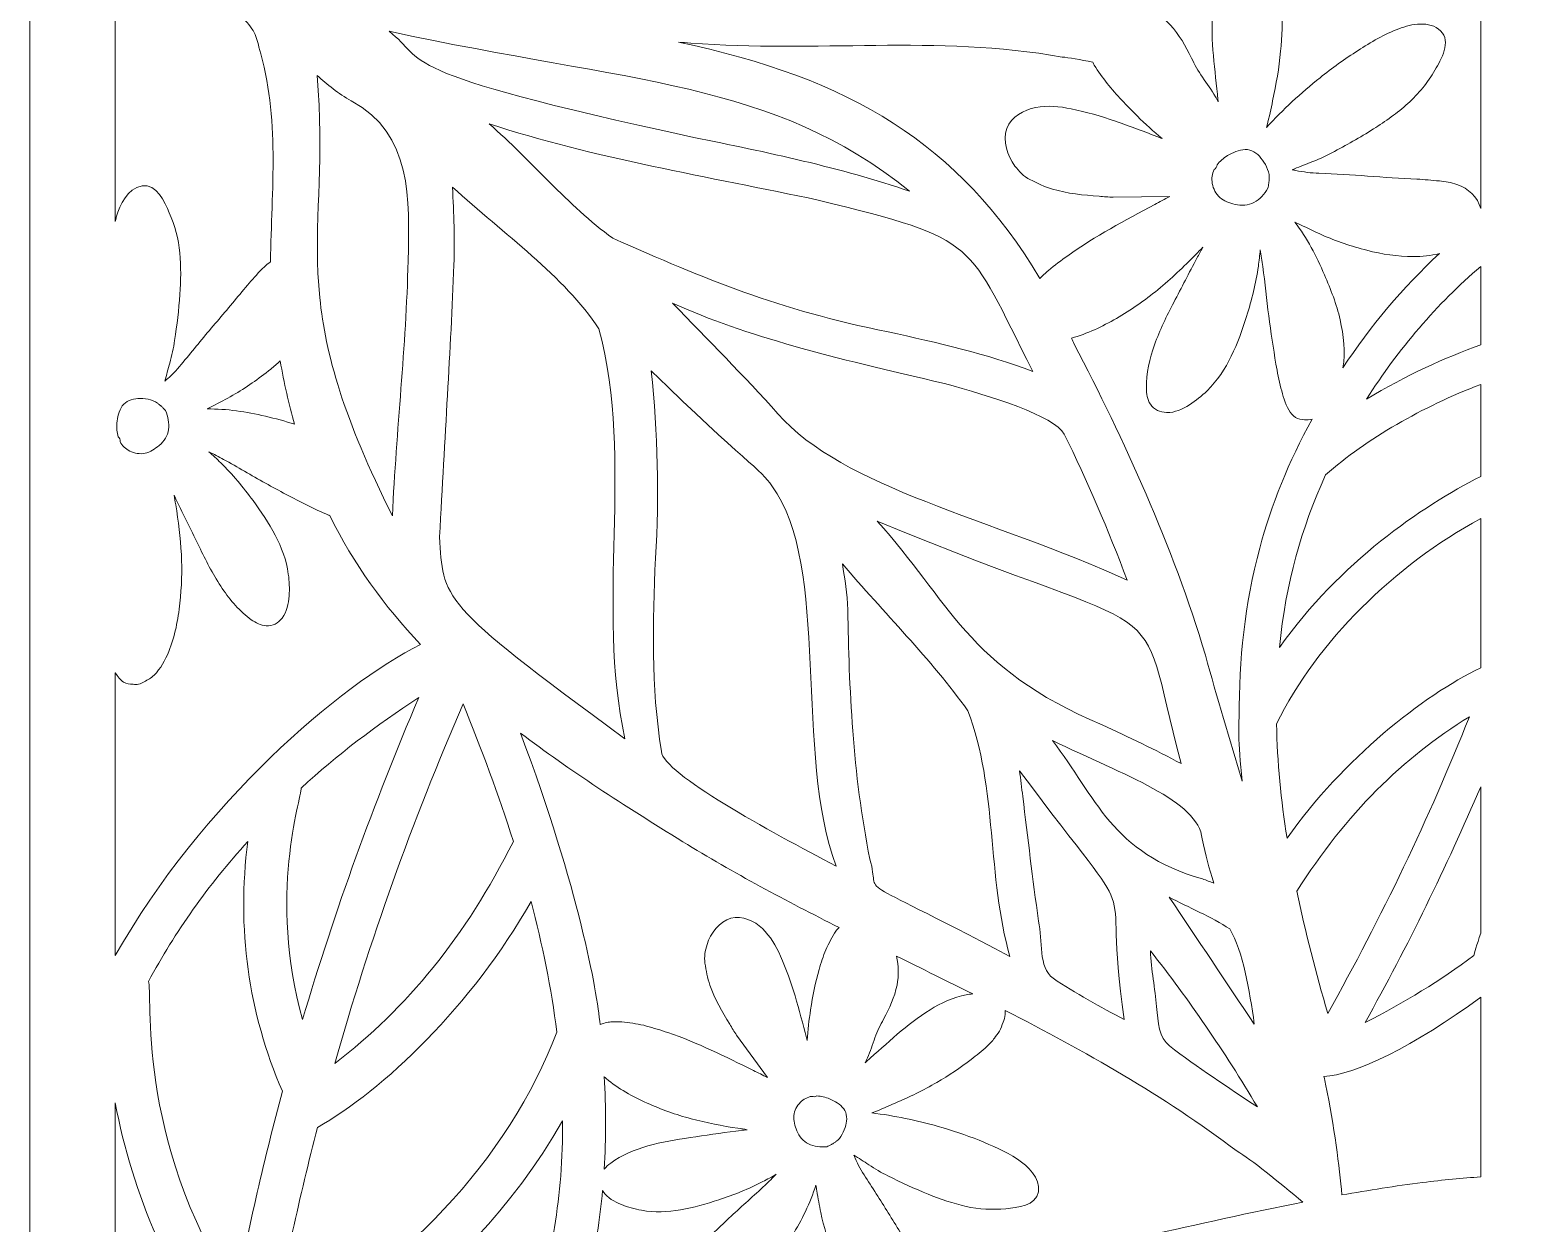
# Model space of a CAD drawing. Header units: inches. Extents: x 0 to 10, y -2 to 5.
# Drawn here: x 0.047 to 2.485, y 0.323 to 2.266 of the extents above; entities that cross this region are included whole.
import ezdxf

# ---------------------------------------------------------------- set-up
doc = ezdxf.new("R2010")
doc.units = ezdxf.units.IN
doc.header["$MEASUREMENT"] = 0
doc.layers.add('_U+2018_U+043B_U+043E_U+0439_1', color=7, linetype='Continuous')

msp = doc.modelspace()

# ---------------------------------------------------------------- linework, layer by layer
at = {"layer": '_U+2018_U+043B_U+043E_U+0439_1', "lineweight": 0}
msp.add_lwpolyline([(0.047, 5.0313), (0.047, -1.9687), (2.548, -1.9687), (2.548, -1.9687), (7.546, -1.9687), (7.546, -1.9687), (10.047, -1.9687), (10.047, 5.0313), (7.546, 5.0313), (7.546, 5.0313), (2.548, 5.0313), (2.548, 5.0313), (0.047, 5.0313)], dxfattribs=at)
for points, knots in [([(1.9739, 2.2242), (1.9761, 2.2002), (1.9787, 2.1762), (1.9812, 2.1523), (1.9813, 2.1512), (1.9814, 2.1501), (1.9816, 2.149), (1.9802, 2.1518), (1.9788, 2.1545), (1.9772, 2.1572), (1.9708, 2.1682), (1.963, 2.1783), (1.9559, 2.1888), (1.9491, 2.1988), (1.9435, 2.2094), (1.9382, 2.2202), (1.9285, 2.2398), (1.9183, 2.2582), (1.9032, 2.2742), (1.8895, 2.2887), (1.8728, 2.2997), (1.854, 2.3063), (1.8327, 2.3138), (1.8073, 2.317), (1.7883, 2.302), (1.7878, 2.3015), (1.7873, 2.301), (1.7867, 2.3005), (1.7826, 2.306), (1.7783, 2.3115), (1.7739, 2.317), (1.7043, 2.4039), (1.6252, 2.4822), (1.5473, 2.5636), (1.6944, 2.4558), (1.8413, 2.3904), (1.99, 2.3669), (1.9893, 2.3656), (1.9885, 2.3644), (1.9879, 2.3631), (1.9782, 2.3421), (1.9742, 2.3189), (1.9725, 2.296), (1.9707, 2.2721), (1.9718, 2.2481), (1.9739, 2.2242)], [0, 0, 0, 0, 1, 1, 1, 2, 2, 2, 3, 3, 3, 4, 4, 4, 5, 5, 5, 6, 6, 6, 7, 7, 7, 8, 8, 8, 9, 9, 9, 10, 10, 10, 11, 11, 11, 12, 12, 12, 13, 13, 13, 14, 14, 14, 15, 15, 15, 15]), ([(0.1859, 2.4507), (0.4114, 2.2762), (0.4091, 2.281), (0.4199, 2.2378), (0.4543, 2.1229), (0.4402, 2.0061), (0.4386, 1.8884), (0.4312, 1.8831), (0.4248, 1.8767), (0.4187, 1.8701), (0.4107, 1.8613), (0.4029, 1.8524), (0.3953, 1.8433), (0.3788, 1.8234), (0.3623, 1.8035), (0.3454, 1.7839), (0.3287, 1.7645), (0.3127, 1.7445), (0.2964, 1.7247), (0.2887, 1.7152), (0.2804, 1.7061), (0.2711, 1.698), (0.2697, 1.6967), (0.2682, 1.6954), (0.2668, 1.6941), (0.2694, 1.7039), (0.2719, 1.7138), (0.2747, 1.7235), (0.2781, 1.7357), (0.2809, 1.7479), (0.2826, 1.7604), (0.2861, 1.7853), (0.2896, 1.8102), (0.2912, 1.8352), (0.2926, 1.8577), (0.2932, 1.8802), (0.291, 1.9027), (0.2889, 1.9254), (0.283, 1.9473), (0.2739, 1.9682), (0.2663, 1.9856), (0.2535, 2.016), (0.2295, 2.012), (0.2055, 2.0079), (0.1936, 1.9817), (0.1876, 1.9609), (0.187, 1.9586), (0.1865, 1.9562), (0.1859, 1.9539), (0.1859, 1.9539), (0.1859, 2.4507), (0.1859, 2.4507)], [0, 0, 0, 0, 1, 1, 1, 2, 2, 2, 3, 3, 3, 4, 4, 4, 5, 5, 5, 6, 6, 6, 7, 7, 7, 8, 8, 8, 9, 9, 9, 10, 10, 10, 11, 11, 11, 12, 12, 12, 13, 13, 13, 14, 14, 14, 15, 15, 15, 16, 16, 16, 17, 17, 17, 17]), ([(2.409, 1.975), (2.4043, 1.9939), (2.3887, 2.0079), (2.3704, 2.0143), (2.3611, 2.0175), (2.3514, 2.0189), (2.3417, 2.0199), (2.3295, 2.0212), (2.3173, 2.0222), (2.3051, 2.0229), (2.2784, 2.0245), (2.2517, 2.0259), (2.225, 2.0279), (2.1986, 2.0299), (2.1721, 2.031), (2.1457, 2.0324), (2.133, 2.0331), (2.1203, 2.0343), (2.1079, 2.0371), (2.106, 2.0375), (2.104, 2.0379), (2.102, 2.0382), (2.1118, 2.0421), (2.1215, 2.0461), (2.1314, 2.0498), (2.1436, 2.0544), (2.1554, 2.0596), (2.1669, 2.0658), (2.1897, 2.0782), (2.2126, 2.0905), (2.2344, 2.1046), (2.254, 2.1172), (2.2732, 2.1306), (2.2905, 2.1461), (2.3081, 2.1618), (2.3228, 2.1802), (2.3346, 2.2006), (2.3444, 2.2176), (2.3619, 2.2469), (2.3438, 2.2643), (2.3257, 2.2818), (2.2965, 2.2756), (2.2756, 2.2679), (2.2521, 2.2592), (2.2303, 2.2458), (2.2093, 2.2324), (2.1879, 2.2187), (2.1673, 2.2038), (2.1474, 2.188), (2.1163, 2.1633), (2.0872, 2.1363), (2.0602, 2.1071), (2.0606, 2.1084), (2.061, 2.1097), (2.0613, 2.111), (2.0648, 2.1241), (2.0675, 2.1374), (2.0703, 2.1507), (2.0759, 2.1773), (2.0808, 2.2041), (2.0833, 2.2312), (2.0856, 2.2554), (2.0864, 2.2798), (2.0856, 2.3042), (2.0852, 2.3159), (2.0851, 2.3281), (2.0833, 2.3397), (2.0824, 2.3457), (2.0812, 2.3521), (2.0791, 2.3578), (2.1757, 2.3534), (2.2731, 2.3662), (2.3718, 2.3965), (2.3846, 2.3849), (2.3969, 2.3728), (2.409, 2.3605), (2.409, 2.3605), (2.409, 1.975), (2.409, 1.975)], [0, 0, 0, 0, 1, 1, 1, 2, 2, 2, 3, 3, 3, 4, 4, 4, 5, 5, 5, 6, 6, 6, 7, 7, 7, 8, 8, 8, 9, 9, 9, 10, 10, 10, 11, 11, 11, 12, 12, 12, 13, 13, 13, 14, 14, 14, 15, 15, 15, 16, 16, 16, 17, 17, 17, 18, 18, 18, 19, 19, 19, 20, 20, 20, 21, 21, 21, 22, 22, 22, 23, 23, 23, 24, 24, 24, 25, 25, 25, 26, 26, 26, 26]), ([(0.6318, 2.2637), (1.026, 2.1785), (1.2559, 2.1838), (1.4792, 2.0032), (1.3681, 2.0416), (1.2455, 2.0669), (1.1278, 2.091), (0.6239, 2.1998), (0.6958, 2.2143), (0.6318, 2.2637)], [0, 0, 0, 0, 1, 1, 1, 2, 2, 2, 3, 3, 3, 3]), ([(1.1027, 2.2461), (1.1094, 2.2456), (1.1161, 2.245), (1.1229, 2.2445), (1.3257, 2.2282), (1.5225, 2.2583), (1.7278, 2.2217), (1.7382, 2.2211), (1.7572, 2.2176), (1.7774, 2.2133), (1.7783, 2.2118), (1.779, 2.2101), (1.7799, 2.2086), (1.7863, 2.1983), (1.7935, 2.1883), (1.801, 2.1788), (1.816, 2.1598), (1.8328, 2.1424), (1.85, 2.1255), (1.8629, 2.1128), (1.8762, 2.1005), (1.8904, 2.0891), (1.8889, 2.0896), (1.8875, 2.0902), (1.8861, 2.0907), (1.8623, 2.0999), (1.8386, 2.1091), (1.8144, 2.1173), (1.7908, 2.1253), (1.7668, 2.1324), (1.7423, 2.1374), (1.7234, 2.1413), (1.7038, 2.1433), (1.6846, 2.1396), (1.6655, 2.136), (1.6446, 2.1246), (1.6375, 2.1054), (1.6302, 2.0854), (1.6386, 2.0608), (1.6507, 2.0443), (1.657, 2.0357), (1.6655, 2.027), (1.6752, 2.0221), (1.687, 2.0162), (1.6989, 2.0106), (1.7116, 2.0068), (1.7361, 1.9994), (1.7624, 1.9969), (1.7878, 1.995), (1.7954, 1.9944), (1.8031, 1.9939), (1.8107, 1.9935), (1.8107, 1.9935), (1.9027, 1.9944), (1.9027, 1.9944), (1.8945, 1.9902), (1.8864, 1.9858), (1.8783, 1.9814), (1.8299, 1.9556), (1.7812, 1.9304), (1.7367, 1.8982), (1.726, 1.8905), (1.7154, 1.8826), (1.7052, 1.8742), (1.7003, 1.8701), (1.6956, 1.8658), (1.6912, 1.8613), (1.5602, 2.0811), (1.3819, 2.1875), (1.1027, 2.2461)], [0, 0, 0, 0, 1, 1, 1, 2, 2, 2, 3, 3, 3, 4, 4, 4, 5, 5, 5, 6, 6, 6, 7, 7, 7, 8, 8, 8, 9, 9, 9, 10, 10, 10, 11, 11, 11, 12, 12, 12, 13, 13, 13, 14, 14, 14, 15, 15, 15, 16, 16, 16, 17, 17, 17, 18, 18, 18, 19, 19, 19, 20, 20, 20, 21, 21, 21, 22, 22, 22, 23, 23, 23, 23]), ([(0.5145, 2.1919), (0.5313, 2.1771), (0.5489, 2.1621), (0.5702, 2.1503), (0.67, 2.0965), (0.665, 1.9905), (0.6627, 1.8898), (0.6595, 1.7491), (0.6436, 1.6146), (0.6371, 1.4748), (0.5572, 1.6339), (0.5282, 1.739), (0.5189, 1.8298), (0.5189, 1.8298), (0.516, 1.8697), (0.516, 1.8697), (0.5114, 1.9686), (0.5259, 2.0568), (0.5145, 2.1919)], [0, 0, 0, 0, 1, 1, 1, 2, 2, 2, 3, 3, 3, 4, 4, 4, 5, 5, 5, 6, 6, 6, 6]), ([(0.996, 1.9266), (0.9219, 1.9805), (0.8638, 2.0528), (0.7945, 2.1131), (0.9645, 2.0572), (1.1528, 2.0266), (1.3305, 1.9888), (1.5951, 1.9241), (1.5723, 1.9227), (1.6796, 1.7098), (1.6054, 1.7384), (1.5237, 1.7565), (1.4445, 1.7742), (1.2625, 1.8109), (1.1486, 1.8596), (0.996, 1.9266)], [0, 0, 0, 0, 1, 1, 1, 2, 2, 2, 3, 3, 3, 4, 4, 4, 5, 5, 5, 5]), ([(2.0513, 2.0573), (2.0578, 2.049), (2.0647, 2.0374), (2.0647, 2.0265), (2.0647, 2.0247), (2.0646, 2.023), (2.0645, 2.0213), (2.0644, 2.0203), (2.0644, 2.0194), (2.0643, 2.0185), (2.0643, 2.0183), (2.0642, 2.0175), (2.0642, 2.0172), (2.0639, 2.0155), (2.0636, 2.0138), (2.0633, 2.012), (2.0631, 2.0108), (2.0628, 2.0095), (2.0626, 2.0081), (2.0569, 1.9985), (2.0495, 1.9903), (2.0397, 1.9849), (2.0307, 1.98), (2.0197, 1.9792), (2.0091, 1.9817), (2, 1.9838), (1.9909, 1.9873), (1.9843, 1.9931), (1.9779, 1.9988), (1.9735, 2.0072), (1.972, 2.016), (1.9705, 2.0241), (1.9718, 2.0315), (1.9752, 2.0386), (1.9777, 2.0401), (1.9794, 2.043), (1.9797, 2.046), (1.9843, 2.052), (1.9904, 2.0571), (1.997, 2.0612), (2.0053, 2.0663), (2.0155, 2.0708), (2.0256, 2.0711), (2.0357, 2.0715), (2.0451, 2.0653), (2.0513, 2.0573)], [0, 0, 0, 0, 1, 1, 1, 2, 2, 2, 3, 3, 3, 4, 4, 4, 5, 5, 5, 6, 6, 6, 7, 7, 7, 8, 8, 8, 9, 9, 9, 10, 10, 10, 11, 11, 11, 12, 12, 12, 13, 13, 13, 14, 14, 14, 15, 15, 15, 15]), ([(0.714, 1.4406), (0.7223, 1.6034), (0.732, 1.7439), (0.7373, 1.8836), (0.7391, 1.9244), (0.7367, 1.967), (0.7351, 2.0098), (0.8184, 1.9338), (0.9169, 1.865), (0.9735, 1.7792), (1.0311, 1.5586), (0.9678, 1.3312), (1.0158, 1.1116), (0.7102, 1.3349), (0.7201, 1.34), (0.714, 1.4406)], [0, 0, 0, 0, 1, 1, 1, 2, 2, 2, 3, 3, 3, 4, 4, 4, 5, 5, 5, 5]), ([(2.1801, 1.7939), (2.1745, 1.8193), (2.1649, 1.8433), (2.1547, 1.8671), (2.1417, 1.8974), (2.1262, 1.9269), (2.1065, 1.9531), (2.1095, 1.9516), (2.1126, 1.9502), (2.1156, 1.9487), (2.1271, 1.943), (2.1387, 1.9374), (2.1504, 1.9322), (2.1741, 1.9219), (2.1988, 1.9134), (2.2238, 1.907), (2.2485, 1.9006), (2.2739, 1.8968), (2.2994, 1.8969), (2.3134, 1.8969), (2.3279, 1.8983), (2.3418, 1.9016), (2.2828, 1.8472), (2.2296, 1.7836), (2.1844, 1.7155), (2.1844, 1.7155), (2.1844, 1.7155), (2.1844, 1.7155), (2.1898, 1.7413), (2.1857, 1.7686), (2.1801, 1.7939)], [0, 0, 0, 0, 1, 1, 1, 2, 2, 2, 3, 3, 3, 4, 4, 4, 5, 5, 5, 6, 6, 6, 7, 7, 7, 8, 8, 8, 9, 9, 9, 10, 10, 10, 10]), ([(2.1344, 1.6323), (2.0968, 1.563), (2.0677, 1.4914), (2.0493, 1.4222), (2.0249, 1.3311), (2.0152, 1.2394), (2.016, 1.148), (2.0146, 1.1427), (2.0139, 1.107), (2.0207, 1.0428), (2.0001, 1.1106), (1.9797, 1.1787), (1.9609, 1.2477), (1.9073, 1.4268), (1.828, 1.5989), (1.7472, 1.7543), (1.7457, 1.7576), (1.7441, 1.7607), (1.7426, 1.764), (1.7684, 1.771), (1.7929, 1.7828), (1.8159, 1.7962), (1.8396, 1.81), (1.8623, 1.8255), (1.8835, 1.8429), (1.9052, 1.8607), (1.9255, 1.8801), (1.9451, 1.9002), (1.9489, 1.9041), (1.9528, 1.908), (1.9566, 1.9119), (1.9533, 1.9061), (1.9501, 1.9002), (1.947, 1.8943), (1.9343, 1.8704), (1.922, 1.8463), (1.9095, 1.8223), (1.8977, 1.7999), (1.8866, 1.7772), (1.8781, 1.7533), (1.8702, 1.7309), (1.8643, 1.7066), (1.8647, 1.6827), (1.8648, 1.6737), (1.8663, 1.6642), (1.8712, 1.6564), (1.8771, 1.6472), (1.8871, 1.6432), (1.8977, 1.6429), (1.911, 1.6424), (1.9238, 1.6485), (1.9348, 1.6555), (1.9452, 1.6621), (1.9549, 1.6697), (1.9636, 1.6783), (1.9968, 1.7109), (2.0141, 1.756), (2.0279, 1.7995), (2.0363, 1.8262), (2.0431, 1.8534), (2.047, 1.8811), (2.0483, 1.89), (2.0494, 1.899), (2.0501, 1.908), (2.0517, 1.8989), (2.053, 1.8897), (2.0543, 1.8806), (2.058, 1.8538), (2.0603, 1.8269), (2.0639, 1.8002), (2.0675, 1.7739), (2.0713, 1.7476), (2.0757, 1.7215), (2.0779, 1.7085), (2.0805, 1.6954), (2.0838, 1.6826), (2.087, 1.6704), (2.0902, 1.658), (2.0966, 1.647), (2.0994, 1.6422), (2.1028, 1.6379), (2.1076, 1.6349), (2.1119, 1.6323), (2.1172, 1.6315), (2.1221, 1.6309), (2.1263, 1.6304), (2.1304, 1.6309), (2.1344, 1.6323)], [0, 0, 0, 0, 1, 1, 1, 2, 2, 2, 3, 3, 3, 4, 4, 4, 5, 5, 5, 6, 6, 6, 7, 7, 7, 8, 8, 8, 9, 9, 9, 10, 10, 10, 11, 11, 11, 12, 12, 12, 13, 13, 13, 14, 14, 14, 15, 15, 15, 16, 16, 16, 17, 17, 17, 18, 18, 18, 19, 19, 19, 20, 20, 20, 21, 21, 21, 22, 22, 22, 23, 23, 23, 24, 24, 24, 25, 25, 25, 26, 26, 26, 27, 27, 27, 28, 28, 28, 29, 29, 29, 29]), ([(2.409, 1.753), (2.3519, 1.7324), (2.2871, 1.7037), (2.2232, 1.6645), (2.2746, 1.7457), (2.3381, 1.8206), (2.409, 1.8804), (2.409, 1.8804), (2.409, 1.753), (2.409, 1.753)], [0, 0, 0, 0, 1, 1, 1, 2, 2, 2, 3, 3, 3, 3]), ([(1.2649, 1.641), (1.2093, 1.7027), (1.1508, 1.7611), (1.0931, 1.8211), (1.2153, 1.7661), (1.3508, 1.7329), (1.5359, 1.6901), (1.6101, 1.6701), (1.7151, 1.6374), (1.7311, 1.6076), (1.7679, 1.5328), (1.8029, 1.4506), (1.8335, 1.37), (1.612, 1.4706), (1.3703, 1.5197), (1.2649, 1.641)], [0, 0, 0, 0, 1, 1, 1, 2, 2, 2, 3, 3, 3, 4, 4, 4, 5, 5, 5, 5]), ([(0.4303, 1.6368), (0.3993, 1.6441), (0.3675, 1.649), (0.3357, 1.6487), (0.3386, 1.6502), (0.3415, 1.6518), (0.3444, 1.6532), (0.3554, 1.6589), (0.3664, 1.6647), (0.3772, 1.6709), (0.3988, 1.6834), (0.4196, 1.6977), (0.439, 1.7135), (0.4442, 1.7178), (0.4494, 1.7223), (0.4544, 1.727), (0.4608, 1.6908), (0.4686, 1.6565), (0.478, 1.6237), (0.4624, 1.6289), (0.4464, 1.6331), (0.4303, 1.6368)], [0, 0, 0, 0, 1, 1, 1, 2, 2, 2, 3, 3, 3, 4, 4, 4, 5, 5, 5, 6, 6, 6, 7, 7, 7, 7]), ([(1.0587, 1.711), (1.2089, 1.5633), (1.2388, 1.5495), (1.255, 1.5233), (1.3508, 1.3941), (1.2907, 1.0854), (1.3598, 0.9041), (1.2523, 0.9605), (1.078, 1.0547), (1.0752, 1.0908), (1.0579, 1.1987), (1.061, 1.3), (1.0655, 1.4057), (1.0719, 1.5077), (1.0693, 1.609), (1.0587, 1.711)], [0, 0, 0, 0, 1, 1, 1, 2, 2, 2, 3, 3, 3, 4, 4, 4, 5, 5, 5, 5]), ([(2.409, 1.5389), (2.3122, 1.4895), (2.1805, 1.3993), (2.0814, 1.2604), (2.0918, 1.366), (2.1168, 1.4538), (2.1565, 1.5412), (2.2239, 1.6006), (2.3139, 1.6521), (2.409, 1.6886), (2.409, 1.6886), (2.409, 1.5389), (2.409, 1.5389)], [0, 0, 0, 0, 1, 1, 1, 2, 2, 2, 3, 3, 3, 4, 4, 4, 4]), ([(0.2726, 1.615), (0.2712, 1.6052), (0.2655, 1.5961), (0.2575, 1.5893), (0.2507, 1.5835), (0.2428, 1.5784), (0.2345, 1.5766), (0.2263, 1.5748), (0.2173, 1.5763), (0.2095, 1.5801), (0.2024, 1.5837), (0.1973, 1.5889), (0.1938, 1.5956), (0.1941, 1.5984), (0.1927, 1.6014), (0.1906, 1.6034), (0.1885, 1.6103), (0.1881, 1.6181), (0.1887, 1.6255), (0.1895, 1.635), (0.1918, 1.6455), (0.1974, 1.6535), (0.2029, 1.6616), (0.2131, 1.6653), (0.2229, 1.6656), (0.2331, 1.6659), (0.2461, 1.6645), (0.2546, 1.6583), (0.2559, 1.6573), (0.2572, 1.6562), (0.2585, 1.6551), (0.2592, 1.6546), (0.2599, 1.654), (0.2606, 1.6534), (0.2608, 1.6533), (0.2613, 1.6528), (0.2615, 1.6526), (0.2627, 1.6514), (0.2639, 1.6502), (0.265, 1.6489), (0.2658, 1.6481), (0.2667, 1.6471), (0.2677, 1.6461), (0.2719, 1.6362), (0.2741, 1.6257), (0.2726, 1.615)], [0, 0, 0, 0, 1, 1, 1, 2, 2, 2, 3, 3, 3, 4, 4, 4, 5, 5, 5, 6, 6, 6, 7, 7, 7, 8, 8, 8, 9, 9, 9, 10, 10, 10, 11, 11, 11, 12, 12, 12, 13, 13, 13, 14, 14, 14, 15, 15, 15, 15]), ([(0.1859, 1.2192), (0.1861, 1.219), (0.1863, 1.2187), (0.1865, 1.2184), (0.1902, 1.213), (0.1936, 1.2075), (0.1994, 1.204), (0.2043, 1.201), (0.2095, 1.2001), (0.2151, 1.2003), (0.218, 1.1999), (0.2208, 1.1997), (0.2238, 1.2003), (0.2275, 1.201), (0.2298, 1.2028), (0.233, 1.2045), (0.2387, 1.2076), (0.2444, 1.2103), (0.2491, 1.215), (0.2598, 1.2257), (0.2673, 1.2399), (0.2729, 1.2537), (0.2832, 1.2787), (0.2883, 1.3058), (0.2911, 1.3325), (0.294, 1.3589), (0.2949, 1.3854), (0.2935, 1.4119), (0.2921, 1.4391), (0.2887, 1.466), (0.2843, 1.4928), (0.2834, 1.498), (0.2826, 1.5032), (0.2817, 1.5084), (0.2844, 1.5025), (0.2871, 1.4966), (0.29, 1.4908), (0.3013, 1.4672), (0.313, 1.4438), (0.3245, 1.4203), (0.3352, 1.3983), (0.3465, 1.3766), (0.3602, 1.3563), (0.3731, 1.3373), (0.3887, 1.3188), (0.4074, 1.3054), (0.4145, 1.3003), (0.4229, 1.296), (0.4317, 1.2954), (0.4422, 1.2946), (0.4511, 1.3001), (0.4574, 1.3082), (0.4654, 1.3183), (0.4681, 1.3317), (0.469, 1.3443), (0.4698, 1.3561), (0.4694, 1.3681), (0.4677, 1.3798), (0.4614, 1.4244), (0.4362, 1.4637), (0.4102, 1.4994), (0.3943, 1.5212), (0.377, 1.5422), (0.3576, 1.5611), (0.3514, 1.5672), (0.3451, 1.5732), (0.3384, 1.5789), (0.3465, 1.5749), (0.3544, 1.5708), (0.3622, 1.5665), (0.3852, 1.554), (0.4075, 1.5404), (0.4304, 1.5278), (0.4528, 1.5155), (0.4755, 1.5034), (0.4983, 1.4918), (0.5098, 1.4861), (0.5214, 1.4806), (0.5333, 1.4758), (0.5339, 1.4756), (0.5345, 1.4754), (0.535, 1.4751), (0.5742, 1.3962), (0.6241, 1.3276), (0.6829, 1.265), (0.5522, 1.1998), (0.3267, 1.0072), (0.1859, 0.7584), (0.1859, 0.7584), (0.1859, 1.2192), (0.1859, 1.2192)], [0, 0, 0, 0, 1, 1, 1, 2, 2, 2, 3, 3, 3, 4, 4, 4, 5, 5, 5, 6, 6, 6, 7, 7, 7, 8, 8, 8, 9, 9, 9, 10, 10, 10, 11, 11, 11, 12, 12, 12, 13, 13, 13, 14, 14, 14, 15, 15, 15, 16, 16, 16, 17, 17, 17, 18, 18, 18, 19, 19, 19, 20, 20, 20, 21, 21, 21, 22, 22, 22, 23, 23, 23, 24, 24, 24, 25, 25, 25, 26, 26, 26, 27, 27, 27, 28, 28, 28, 29, 29, 29, 30, 30, 30, 30]), ([(1.4263, 1.4661), (1.9276, 1.2578), (1.8434, 1.3679), (1.9213, 1.0711), (1.8793, 1.0939), (1.8355, 1.1143), (1.7929, 1.1342), (1.5718, 1.2272), (1.5441, 1.3369), (1.4263, 1.4661)], [0, 0, 0, 0, 1, 1, 1, 2, 2, 2, 3, 3, 3, 3]), ([(2.409, 1.2272), (2.3142, 1.1816), (2.1856, 1.0792), (2.0938, 0.9497), (2.084, 1.0116), (2.0778, 1.0737), (2.0766, 1.1358), (2.1432, 1.2705), (2.2678, 1.3935), (2.409, 1.4702), (2.409, 1.4702), (2.409, 1.2272), (2.409, 1.2272)], [0, 0, 0, 0, 1, 1, 1, 2, 2, 2, 3, 3, 3, 4, 4, 4, 4]), ([(1.3785, 1.3216), (1.3781, 1.3475), (1.3739, 1.3724), (1.3697, 1.3965), (1.4361, 1.3185), (1.5144, 1.2406), (1.5741, 1.1573), (1.6222, 1.0315), (1.6053, 0.8863), (1.6426, 0.757), (1.3701, 0.9018), (1.435, 0.8474), (1.4146, 0.9155), (1.3862, 1.0556), (1.3807, 1.1967), (1.3785, 1.3216)], [0, 0, 0, 0, 1, 1, 1, 2, 2, 2, 3, 3, 3, 4, 4, 4, 5, 5, 5, 5]), ([(0.4886, 1.0314), (0.5465, 1.0844), (0.6106, 1.1336), (0.6802, 1.1786), (0.6066, 1.007), (0.5435, 0.832), (0.4909, 0.6542), (0.4342, 0.8564), (0.489, 1.0141), (0.4886, 1.0314)], [0, 0, 0, 0, 1, 1, 1, 2, 2, 2, 3, 3, 3, 3]), ([(0.7523, 1.1685), (0.7821, 1.095), (0.8101, 1.0202), (0.8342, 0.9444), (0.7559, 0.7892), (0.6613, 0.673), (0.5433, 0.5829), (0.5997, 0.7818), (0.6694, 0.9773), (0.7523, 1.1685)], [0, 0, 0, 0, 1, 1, 1, 2, 2, 2, 3, 3, 3, 3]), ([(2.1096, 0.8635), (2.1904, 0.9895), (2.2817, 1.0807), (2.3907, 1.1474), (2.3248, 0.982), (2.2478, 0.8208), (2.1599, 0.6643), (2.1409, 0.7299), (2.1235, 0.7965), (2.1096, 0.8635)], [0, 0, 0, 0, 1, 1, 1, 2, 2, 2, 3, 3, 3, 3]), ([(0.8458, 1.1207), (0.9253, 1.0603), (1.014, 1.0032), (1.1098, 0.944), (1.1931, 0.8928), (1.2785, 0.8475), (1.3645, 0.8041), (1.3626, 0.8023), (1.3608, 0.8003), (1.3592, 0.7983), (1.3558, 0.7938), (1.3533, 0.7885), (1.3506, 0.7836), (1.3478, 0.7785), (1.3452, 0.7733), (1.3429, 0.7679), (1.3385, 0.7576), (1.3349, 0.7468), (1.3318, 0.736), (1.3256, 0.7145), (1.3216, 0.6924), (1.3181, 0.6704), (1.3154, 0.6538), (1.3134, 0.6371), (1.3124, 0.6204), (1.3121, 0.6218), (1.3117, 0.6231), (1.3114, 0.6245), (1.3054, 0.6473), (1.2995, 0.6701), (1.2927, 0.6927), (1.286, 0.7148), (1.2784, 0.7367), (1.269, 0.7578), (1.2617, 0.7741), (1.2526, 0.79), (1.2395, 0.8025), (1.2265, 0.8148), (1.2067, 0.8245), (1.1883, 0.8194), (1.1694, 0.8141), (1.1553, 0.7945), (1.1494, 0.7766), (1.1463, 0.7671), (1.1444, 0.756), (1.146, 0.7461), (1.1479, 0.7341), (1.1501, 0.7221), (1.1541, 0.7105), (1.1617, 0.6881), (1.174, 0.6669), (1.1863, 0.6468), (1.19, 0.6408), (1.1937, 0.6347), (1.1975, 0.6288), (1.1975, 0.6288), (1.2478, 0.56), (1.2478, 0.56), (1.2402, 0.564), (1.2325, 0.5677), (1.2249, 0.5714), (1.1793, 0.5938), (1.1341, 0.6169), (1.0858, 0.6331), (1.0743, 0.637), (1.0626, 0.6406), (1.0508, 0.6438), (1.0389, 0.647), (1.027, 0.6485), (1.0148, 0.65), (1.0091, 0.6507), (1.0032, 0.6509), (0.9974, 0.6507), (0.9944, 0.6506), (0.9912, 0.6505), (0.9882, 0.65), (0.985, 0.6495), (0.9818, 0.6483), (0.9787, 0.6474), (0.9776, 0.6471), (0.9764, 0.6467), (0.9753, 0.6464), (0.9699, 0.7011), (0.9415, 0.8653), (0.8458, 1.1207)], [0, 0, 0, 0, 1, 1, 1, 2, 2, 2, 3, 3, 3, 4, 4, 4, 5, 5, 5, 6, 6, 6, 7, 7, 7, 8, 8, 8, 9, 9, 9, 10, 10, 10, 11, 11, 11, 12, 12, 12, 13, 13, 13, 14, 14, 14, 15, 15, 15, 16, 16, 16, 17, 17, 17, 18, 18, 18, 19, 19, 19, 20, 20, 20, 21, 21, 21, 22, 22, 22, 23, 23, 23, 24, 24, 24, 25, 25, 25, 26, 26, 26, 27, 27, 27, 28, 28, 28, 28]), ([(1.7118, 1.1087), (1.8286, 1.0526), (1.9501, 1.0101), (1.9555, 0.9486), (1.9615, 0.9217), (1.9664, 0.9009), (1.9746, 0.8766), (1.9686, 0.8788), (1.9624, 0.8811), (1.956, 0.8834), (1.8083, 0.9254), (1.7828, 1.0162), (1.7118, 1.1087)], [0, 0, 0, 0, 1, 1, 1, 2, 2, 2, 3, 3, 3, 4, 4, 4, 4]), ([(1.8283, 0.6543), (1.7916, 0.6744), (1.7479, 0.6973), (1.7131, 0.7215), (1.6884, 0.7398), (1.6959, 0.7828), (1.6891, 0.8145), (1.6796, 0.8842), (1.6716, 0.9498), (1.6634, 1.0178), (1.6617, 1.0315), (1.66, 1.0455), (1.6583, 1.0595), (1.8722, 0.7718), (1.7903, 0.9275), (1.8283, 0.6543)], [0, 0, 0, 0, 1, 1, 1, 2, 2, 2, 3, 3, 3, 4, 4, 4, 5, 5, 5, 5]), ([(2.409, 0.795), (2.4029, 0.7753), (2.3982, 0.7625), (2.3978, 0.7584), (2.3436, 0.7182), (2.2844, 0.6817), (2.2208, 0.6494), (2.2904, 0.7745), (2.3532, 0.9027), (2.409, 1.0335), (2.409, 1.0335), (2.409, 0.795), (2.409, 0.795)], [0, 0, 0, 0, 1, 1, 1, 2, 2, 2, 3, 3, 3, 4, 4, 4, 4]), ([(0.458, 0.5375), (0.4288, 0.4283), (0.4034, 0.3181), (0.382, 0.207), (0.2165, 0.4647), (0.2482, 0.699), (0.2399, 0.7164), (0.2831, 0.7968), (0.3373, 0.8732), (0.4017, 0.9443), (0.3835, 0.804), (0.4025, 0.6655), (0.458, 0.5375)], [0, 0, 0, 0, 1, 1, 1, 2, 2, 2, 3, 3, 3, 4, 4, 4, 4]), ([(1.902, 0.8537), (1.9328, 0.8368), (1.9708, 0.8218), (2.0004, 0.8019), (2.0219, 0.7649), (2.0329, 0.7025), (2.0403, 0.647), (1.996, 0.713), (1.9464, 0.7876), (1.902, 0.8537)], [0, 0, 0, 0, 1, 1, 1, 2, 2, 2, 3, 3, 3, 3]), ([(0.5151, 0.4786), (0.6209, 0.538), (0.7673, 0.6775), (0.8628, 0.8467), (0.8814, 0.7764), (0.896, 0.7054), (0.9048, 0.6338), (0.8286, 0.4291), (0.6456, 0.2345), (0.4407, 0.1385), (0.4613, 0.2528), (0.4861, 0.3662), (0.5151, 0.4786)], [0, 0, 0, 0, 1, 1, 1, 2, 2, 2, 3, 3, 3, 4, 4, 4, 4]), ([(1.4581, 0.7574), (1.4994, 0.7371), (1.5407, 0.7167), (1.5819, 0.696), (1.5784, 0.6957), (1.5748, 0.6954), (1.5714, 0.6948), (1.5503, 0.6908), (1.5307, 0.6812), (1.5125, 0.6702), (1.4935, 0.6586), (1.476, 0.6448), (1.4592, 0.6303), (1.4423, 0.6158), (1.4257, 0.6009), (1.409, 0.5861), (1.4082, 0.5854), (1.4075, 0.5848), (1.4067, 0.5841), (1.4081, 0.5866), (1.4094, 0.5891), (1.4105, 0.5918), (1.4153, 0.6025), (1.4187, 0.6138), (1.4228, 0.6248), (1.4267, 0.6353), (1.4317, 0.6453), (1.4369, 0.6551), (1.4464, 0.673), (1.4548, 0.6905), (1.4587, 0.7105), (1.4617, 0.7261), (1.4614, 0.742), (1.4581, 0.7574)], [0, 0, 0, 0, 1, 1, 1, 2, 2, 2, 3, 3, 3, 4, 4, 4, 5, 5, 5, 6, 6, 6, 7, 7, 7, 8, 8, 8, 9, 9, 9, 10, 10, 10, 11, 11, 11, 11]), ([(2.0455, 0.512), (1.9993, 0.543), (1.947, 0.5767), (1.9023, 0.6115), (1.8856, 0.6245), (1.8835, 0.6494), (1.8812, 0.6758), (1.8788, 0.7041), (1.8726, 0.7355), (1.8714, 0.7663), (1.9341, 0.6866), (1.9916, 0.6028), (2.0455, 0.512)], [0, 0, 0, 0, 1, 1, 1, 2, 2, 2, 3, 3, 3, 4, 4, 4, 4]), ([(2.409, 0.3981), (2.3796, 0.3961), (2.3477, 0.3932), (2.3143, 0.3889), (2.2703, 0.3833), (2.2266, 0.3764), (2.183, 0.3687), (2.1788, 0.4148), (2.171, 0.4792), (2.1566, 0.549), (2.1558, 0.5532), (2.1548, 0.5573), (2.1539, 0.5615), (2.2024, 0.5637), (2.3014, 0.611), (2.409, 0.6909), (2.409, 0.6909), (2.409, 0.3981), (2.409, 0.3981)], [0, 0, 0, 0, 1, 1, 1, 2, 2, 2, 3, 3, 3, 4, 4, 4, 5, 5, 5, 6, 6, 6, 6]), ([(2.1196, 0.3568), (1.9488, 0.3237), (1.7792, 0.28), (1.6049, 0.2462), (1.5741, 0.2394), (1.5436, 0.2316), (1.5131, 0.2235), (1.5106, 0.2304), (1.5074, 0.2371), (1.5037, 0.2435), (1.4981, 0.2533), (1.4923, 0.2631), (1.4862, 0.2727), (1.473, 0.2936), (1.4597, 0.3145), (1.4469, 0.3356), (1.4341, 0.3566), (1.4207, 0.3771), (1.4074, 0.3977), (1.4011, 0.4076), (1.3952, 0.4178), (1.3906, 0.4286), (1.3899, 0.4304), (1.3891, 0.4321), (1.3883, 0.4337), (1.3965, 0.4285), (1.4047, 0.4233), (1.4128, 0.4179), (1.4229, 0.4112), (1.4331, 0.405), (1.444, 0.3998), (1.4656, 0.3893), (1.4873, 0.3787), (1.5096, 0.3699), (1.5297, 0.362), (1.5501, 0.3547), (1.5711, 0.3501), (1.5924, 0.3453), (1.6142, 0.3442), (1.6359, 0.3463), (1.654, 0.348), (1.6855, 0.3507), (1.6889, 0.3738), (1.6923, 0.3968), (1.6719, 0.4154), (1.6548, 0.427), (1.6356, 0.4399), (1.6137, 0.4491), (1.5923, 0.4577), (1.5705, 0.4664), (1.5482, 0.4739), (1.5256, 0.4803), (1.4901, 0.4904), (1.4541, 0.4978), (1.4176, 0.5023), (1.4188, 0.5027), (1.4199, 0.5032), (1.4211, 0.5036), (1.4329, 0.508), (1.4444, 0.5131), (1.4558, 0.5182), (1.4789, 0.5283), (1.5017, 0.5392), (1.5235, 0.5519), (1.5429, 0.5632), (1.5617, 0.5758), (1.5796, 0.5895), (1.5883, 0.5961), (1.5974, 0.6027), (1.6052, 0.6104), (1.6095, 0.6145), (1.614, 0.6191), (1.6172, 0.6242), (1.6197, 0.628), (1.6231, 0.6312), (1.6254, 0.6353), (1.628, 0.6399), (1.6297, 0.6449), (1.6315, 0.6499), (1.633, 0.6539), (1.6343, 0.6581), (1.6347, 0.6624), (1.6349, 0.6647), (1.6349, 0.667), (1.6347, 0.6693), (1.7642, 0.6029), (1.8918, 0.5312), (2.0124, 0.4399), (2.0351, 0.4266), (2.0806, 0.3897), (2.1196, 0.3568)], [0, 0, 0, 0, 1, 1, 1, 2, 2, 2, 3, 3, 3, 4, 4, 4, 5, 5, 5, 6, 6, 6, 7, 7, 7, 8, 8, 8, 9, 9, 9, 10, 10, 10, 11, 11, 11, 12, 12, 12, 13, 13, 13, 14, 14, 14, 15, 15, 15, 16, 16, 16, 17, 17, 17, 18, 18, 18, 19, 19, 19, 20, 20, 20, 21, 21, 21, 22, 22, 22, 23, 23, 23, 24, 24, 24, 25, 25, 25, 26, 26, 26, 27, 27, 27, 28, 28, 28, 29, 29, 29, 30, 30, 30, 30]), ([(0.9819, 0.5614), (0.983, 0.5604), (0.9841, 0.5593), (0.9853, 0.5583), (1.005, 0.5416), (1.0282, 0.529), (1.0517, 0.5184), (1.0749, 0.508), (1.0988, 0.4994), (1.1234, 0.4928), (1.1485, 0.4861), (1.1741, 0.4812), (1.1998, 0.4773), (1.2047, 0.4766), (1.2097, 0.4758), (1.2147, 0.475), (1.2086, 0.4743), (1.2024, 0.4736), (1.1963, 0.4728), (1.1714, 0.4694), (1.1467, 0.4656), (1.1218, 0.4621), (1.0986, 0.4589), (1.0755, 0.455), (1.053, 0.4485), (1.0319, 0.4424), (1.0104, 0.4337), (0.9926, 0.4206), (0.9888, 0.4177), (0.9851, 0.4144), (0.982, 0.4106), (0.9852, 0.4612), (0.985, 0.5114), (0.9819, 0.5614)], [0, 0, 0, 0, 1, 1, 1, 2, 2, 2, 3, 3, 3, 4, 4, 4, 5, 5, 5, 6, 6, 6, 7, 7, 7, 8, 8, 8, 9, 9, 9, 10, 10, 10, 11, 11, 11, 11]), ([(0.1859, 0.5186), (0.2134, 0.3721), (0.2787, 0.2187), (0.3646, 0.1107), (0.351, 0.0311), (0.3395, -0.049), (0.33, -0.1295), (0.2646, -0.0696), (0.2185, 0.0026), (0.1859, 0.0705), (0.1859, 0.0705), (0.1859, 0.5186), (0.1859, 0.5186)], [0, 0, 0, 0, 1, 1, 1, 2, 2, 2, 3, 3, 3, 4, 4, 4, 4]), ([(1.3719, 0.5089), (1.3775, 0.5015), (1.378, 0.4911), (1.3753, 0.4822), (1.3725, 0.4727), (1.3675, 0.4613), (1.3593, 0.4555), (1.358, 0.4545), (1.3566, 0.4537), (1.3553, 0.4528), (1.3545, 0.4524), (1.3538, 0.4519), (1.3531, 0.4514), (1.3529, 0.4513), (1.3523, 0.451), (1.352, 0.4508), (1.3506, 0.4501), (1.3491, 0.4494), (1.3477, 0.4487), (1.3466, 0.4482), (1.3455, 0.4477), (1.3443, 0.4471), (1.334, 0.4463), (1.3238, 0.4474), (1.3145, 0.4519), (1.306, 0.456), (1.2994, 0.4639), (1.2956, 0.4732), (1.2923, 0.4811), (1.29, 0.4898), (1.2908, 0.4979), (1.2916, 0.5058), (1.2956, 0.5137), (1.3014, 0.5196), (1.3067, 0.525), (1.313, 0.5281), (1.3201, 0.5293), (1.3226, 0.5283), (1.3258, 0.5285), (1.3282, 0.5299), (1.3351, 0.5297), (1.3423, 0.5279), (1.3489, 0.5251), (1.3573, 0.5216), (1.3662, 0.5164), (1.3719, 0.5089)], [0, 0, 0, 0, 1, 1, 1, 2, 2, 2, 3, 3, 3, 4, 4, 4, 5, 5, 5, 6, 6, 6, 7, 7, 7, 8, 8, 8, 9, 9, 9, 10, 10, 10, 11, 11, 11, 12, 12, 12, 13, 13, 13, 14, 14, 14, 15, 15, 15, 15]), ([(0.402, -0.1178), (0.4093, -0.0588), (0.4177, 0), (0.4271, 0.0585), (0.4659, 0.0598), (0.7507, 0.2015), (0.9142, 0.4892), (0.9148, 0.3659), (0.8964, 0.2615), (0.861, 0.1558), (0.7497, 0.0354), (0.572, -0.0703), (0.402, -0.1178)], [0, 0, 0, 0, 1, 1, 1, 2, 2, 2, 3, 3, 3, 4, 4, 4, 4]), ([(1.3883, 0.209), (1.3927, 0.2029), (1.3976, 0.197), (1.4028, 0.1914), (1.2924, 0.1562), (1.1856, 0.1143), (1.0853, 0.0713), (0.9914, 0.0362), (0.9128, -0.0051), (0.8463, -0.0548), (0.9086, 0.0627), (0.9519, 0.1884), (0.9706, 0.306), (0.9744, 0.3295), (0.9771, 0.3529), (0.9793, 0.3762), (0.9797, 0.3756), (0.98, 0.3749), (0.9804, 0.3743), (0.9873, 0.364), (0.9987, 0.3576), (1.0099, 0.3531), (1.0205, 0.3489), (1.0315, 0.3457), (1.0426, 0.3437), (1.0851, 0.3363), (1.1284, 0.3476), (1.1685, 0.3608), (1.1932, 0.3688), (1.2174, 0.3784), (1.2403, 0.3904), (1.2477, 0.3942), (1.2551, 0.3982), (1.2622, 0.4026), (1.2562, 0.3965), (1.2501, 0.3905), (1.2438, 0.3846), (1.2257, 0.3674), (1.2067, 0.3511), (1.1885, 0.334), (1.1706, 0.3172), (1.1529, 0.3002), (1.1356, 0.2828), (1.127, 0.274), (1.1186, 0.2651), (1.1107, 0.2556), (1.1032, 0.2467), (1.0956, 0.2376), (1.0908, 0.2268), (1.0887, 0.2221), (1.0872, 0.2172), (1.0876, 0.212), (1.0879, 0.2074), (1.0902, 0.2029), (1.0924, 0.199), (1.0953, 0.1936), (1.1, 0.1895), (1.1057, 0.1874), (1.1086, 0.1863), (1.1119, 0.1858), (1.1149, 0.1851), (1.1178, 0.1844), (1.1208, 0.1834), (1.1237, 0.183), (1.1292, 0.1823), (1.1351, 0.1828), (1.1406, 0.1832), (1.1459, 0.1836), (1.1512, 0.1844), (1.1565, 0.1856), (1.1679, 0.1882), (1.179, 0.1929), (1.1897, 0.1977), (1.212, 0.2076), (1.2303, 0.2254), (1.2464, 0.2432), (1.2625, 0.2611), (1.2754, 0.2813), (1.2878, 0.3018), (1.3036, 0.3279), (1.3175, 0.3554), (1.3266, 0.3845), (1.3271, 0.3814), (1.3277, 0.3783), (1.3282, 0.3752), (1.3301, 0.3635), (1.3321, 0.3518), (1.3346, 0.3401), (1.3396, 0.3168), (1.3464, 0.2936), (1.3551, 0.2713), (1.3636, 0.2493), (1.3744, 0.2281), (1.3883, 0.209)], [0, 0, 0, 0, 1, 1, 1, 2, 2, 2, 3, 3, 3, 4, 4, 4, 5, 5, 5, 6, 6, 6, 7, 7, 7, 8, 8, 8, 9, 9, 9, 10, 10, 10, 11, 11, 11, 12, 12, 12, 13, 13, 13, 14, 14, 14, 15, 15, 15, 16, 16, 16, 17, 17, 17, 18, 18, 18, 19, 19, 19, 20, 20, 20, 21, 21, 21, 22, 22, 22, 23, 23, 23, 24, 24, 24, 25, 25, 25, 26, 26, 26, 27, 27, 27, 28, 28, 28, 29, 29, 29, 30, 30, 30, 31, 31, 31, 31])]:
    msp.add_open_spline(points, degree=3, knots=knots, dxfattribs=at)

doc.saveas('drawing.dxf')
